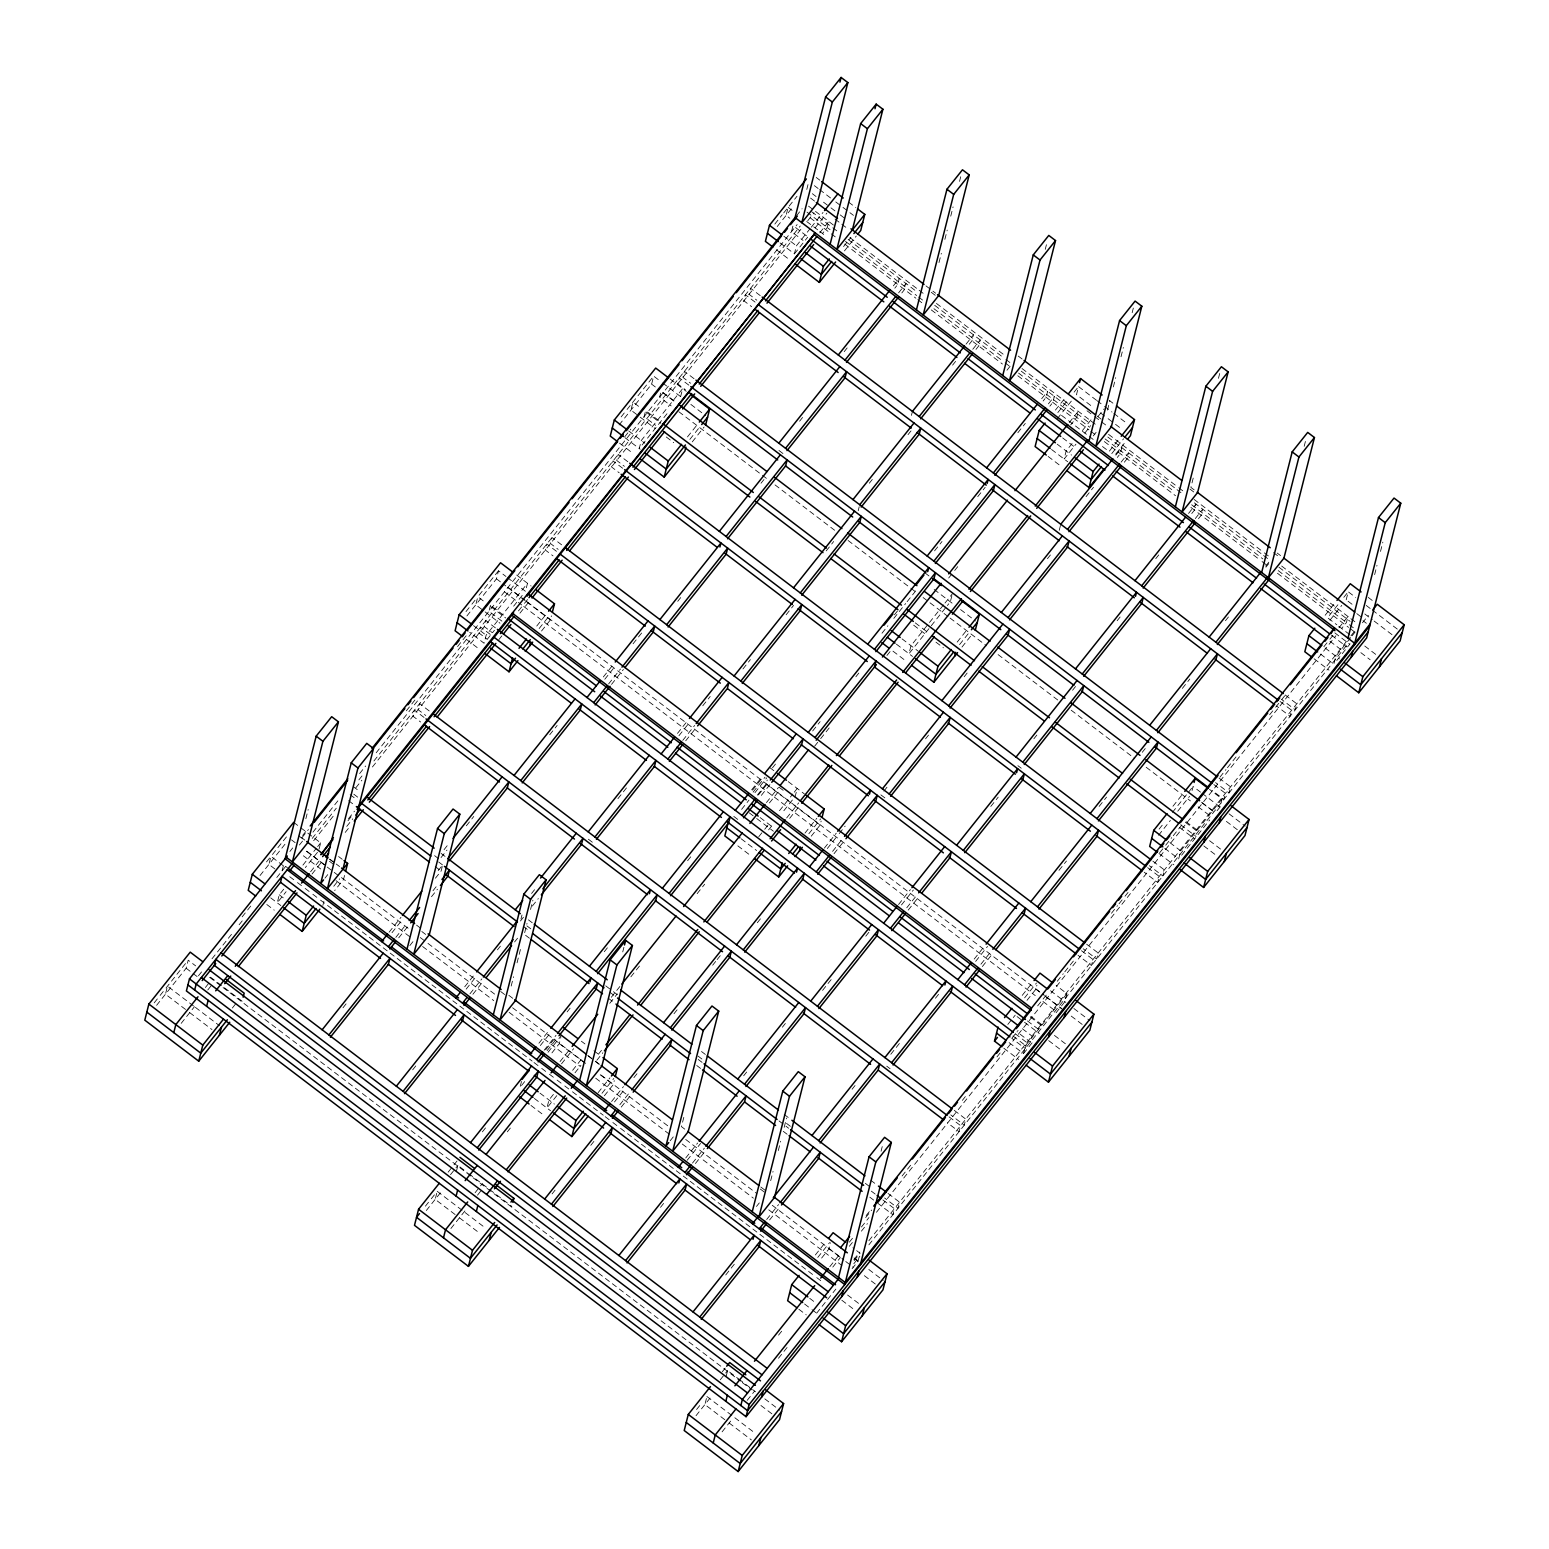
<?xml version="1.0" encoding="UTF-8"?>
<svg xmlns="http://www.w3.org/2000/svg" width="1549" height="1549" viewBox="0 0 1549 1549"><rect width="100%" height="100%" fill="white"/><g stroke="black" fill="none" stroke-linecap="round" stroke-linejoin="round"><path stroke-width="0.75" stroke-dasharray="5 3.75" d="M156.604 1005.32L186.151 968.241L188.204 960.186L195.639 965.86M270.436 858.359L268.906 864.4L276.342 870.054M282.073 870.867L283.603 864.845L287.456 867.769M283.699 889.223L279.265 894.799L277.232 902.835L286.1 891.701M305.85 818.763L308.193 809.488M300.855 827.824L320.643 842.869L318.61 850.924L305.308 867.595M322.85 905.429L323.877 901.421M344.556 875.456L343.529 879.483L334.681 890.598M477.305 598.766L475.775 604.807L483.23 610.461M466.907 615.94L496.474 578.842L498.507 570.807L505.942 576.46M490.471 605.252L488.942 611.274L502.418 621.517M507.491 577.641L525.479 591.331L527.512 583.276L486.134 635.206L484.101 643.242L469.715 632.302M541.55 631.005L550.418 619.89L551.425 615.863M436.702 1193.35L435.192 1199.371L457.497 1216.352M619.116 424.949L651.626 384.152L653.659 376.117L661.094 381.77M645.12 412.557L644.113 416.584L655.653 425.355M456.374 1171.412L457.904 1165.371L467.198 1172.457M520.967 918.964L521.994 914.956M660.649 393.097L659.622 397.125L671.162 405.896M511.189 986.035L513.532 976.761M517.056 962.839L521.161 946.594M524.685 932.692L527.028 923.398M530.552 909.476L532.895 900.201M680.631 396.621L682.664 388.586L641.286 440.497L639.253 448.552L667.329 413.312M521.49 1081.473L519.961 1087.495L525.886 1080.079M551.928 1052.894L559.305 1043.619L560.835 1037.578M787.608 209.386L786.098 215.408L789.816 218.254M806.777 189.462L808.81 181.407M780.018 242.903L794.405 253.842L796.438 245.807L809.74 229.116M622.737 951.938L623.898 947.31M604.381 1095.782L613.249 1084.649L614.275 1080.64M757.306 795.16L766.174 784.026L767.2 779.999M683.806 1117.352L681.444 1126.626L685.8 1129.937M858.204 510.763L859.211 506.736M938.984 262.575L941.347 253.3M944.871 239.379L947.213 230.104M950.737 216.182L953.08 206.908M959.547 181.388L960.709 176.741M911.432 415.422L912.438 411.395M811.25 836.189L820.118 825.055L821.144 821.047M706.421 1398.515L704.892 1404.556L727.217 1421.537M770.686 1180.687L773.048 1171.412M778.314 1150.539L780.677 1141.245M784.201 1127.343L786.543 1118.049M726.094 1376.577L727.623 1370.555L738.408 1378.765M951.861 595.784L950.35 601.806L947.388 605.523M1045.265 249.35L1046.427 244.723M821.628 1258.078L829.025 1248.804L830.554 1242.763M881.071 1151.236L882.233 1146.589M1096.498 400.281L1078.53 386.592L1076.497 394.627L1093.226 407.368M852.124 1268.689L858.03 1261.273L859.559 1255.252M1059.264 530.281L1060.775 524.24M1107.496 410.136L1109.839 400.842M1113.363 386.921L1115.725 377.646M1121.011 356.773L1123.354 347.499M1132.164 312.704L1133.326 308.057M1027.026 1000.325L1035.894 989.211L1036.901 985.183M1009.135 1042.651L1023.521 1053.591L1025.554 1045.556L1066.932 993.645L1056.147 985.435M1193.214 478.099L1190.871 487.393L1195.228 490.684M1218.463 378.343L1220.225 371.392M1066.932 993.645L1064.899 1001.68L1056.031 1012.814M1192.072 790.493L1193.079 786.466L1200.514 792.12M1178.673 858.901L1180.706 850.866L1222.084 798.935L1209.498 789.37M1304.181 446.325L1305.943 439.374M1217.107 810.689L1220.05 806.99L1222.084 798.935M1346.197 599.812L1348.23 591.776L1355.685 597.43M1374.641 574.621L1376.984 565.346M1380.508 551.425L1382.85 542.15M154.203 1002.842L158.637 997.285M160.128 995.426L164.562 989.869M166.033 988.01L186.713 962.045M266.505 861.922L270.939 856.365L285.829 867.672M272.43 854.506L288.676 834.098M465.997 611.603L470.431 606.027M471.903 604.187L476.337 598.611M498.507 570.807L477.808 596.772L483.404 601.012M621.149 416.894L625.583 411.337M627.055 409.478L653.659 376.117M774.829 224.063L782.206 214.788M783.697 212.929L796.999 196.258M260.038 875.534L286.642 842.153M777.23 226.541L793.475 206.153M289.876 851.485L292.684 847.942M302.655 835.434L307.186 829.78M796.476 215.776L802.111 208.708M302.152 837.447L308.464 829.548M242.147 916.853L251.19 905.507M299.402 845.018L303.914 839.364M406.341 710.817L415.384 699.47M457.555 646.553L468.108 633.328M624.77 436.741L630.792 429.17M198.446 975.812L202.977 970.139M212 958.792L233.105 932.343M239.127 924.772L243.638 919.099M276.787 877.528L286.313 865.562M312.937 832.162L338.534 800.02M359.639 773.551L365.661 766M376.194 752.756L797.154 224.547M312.182 838.454L336.288 808.21M358.884 779.863L363.395 774.19M373.948 760.946L800.252 226.018M313.673 840.7L334.758 814.232M355.844 787.783L361.866 780.212M372.418 766.987L801.724 228.265M807.765 220.713L814 212.871M205.378 987.507L209.812 981.95M302.907 865.117L316.209 848.445M317.681 846.587L320.643 842.869M811.231 227.258L823.042 212.426M181.175 1023.366L194.477 1006.676M207.779 989.985L212.213 984.428M487.064 639.524L494.441 630.269M513.648 606.162L524.007 593.17M794.405 253.842L807.707 237.171M815.103 227.897L826.914 213.065M348.486 818.705L354.508 811.153M347.983 820.718L352.494 815.045M310.594 871.758L321.127 858.533M346.744 826.392L352.765 818.821M518.47 610.906L522.981 605.233M524.491 603.336L527.493 599.56M819.731 232.853L828.773 221.507L827.243 227.548L822.732 233.221M312.065 874.004L322.618 860.779M345.214 832.413L349.725 826.759M498.855 639.621L501.876 635.845M519.941 613.152L530.494 599.928M324.941 878.167L327.749 874.623M232.35 1008.031L236.784 1002.455M536.748 626.048L547.087 613.075M687.466 436.915L697.824 423.942M333.751 886.26L339.657 878.845M539.149 628.526L549.488 615.553M689.867 439.393L700.206 426.42M843.547 246.562L850.943 237.287M692.267 441.872L704.098 427.04M844.476 250.899L856.287 236.048M444.06 849.665L448.513 844.05M893.347 285.868L899.291 278.394L897.781 284.435L894.799 288.172M441.039 857.565L446.983 850.091M466.346 825.811L473.781 816.459M844.186 351.662L847.167 347.925M389.07 932.246L400.978 917.318M438.173 870.615L442.646 865.02L441.116 871.041L435.172 878.515M898.594 292.858L906.049 283.525L904.519 289.547L900.046 295.162M391.994 932.692L402.411 919.603M549.701 734.788L557.137 725.455M799.613 421.192L802.595 417.455M395.808 937.377L406.225 924.308M433.023 890.694L437.476 885.079M603.336 676.971L613.753 663.901M342.968 1007.799L347.421 1002.203M398.751 937.803L409.168 924.734M431.493 896.716L437.438 889.242M604.788 679.256L615.205 666.186M633.057 643.784L642.002 632.573M761.004 483.23L763.967 479.512M608.583 683.961L620.491 669.013M611.526 684.387L623.434 669.458M677.726 601.322L680.708 597.585M409.827 945.587L414.067 940.282M966.034 344.168L973.469 334.816L971.939 340.857L968.958 344.594M531.578 893.444L534.56 889.707M952.596 365.138L955.578 361.401M464.719 986.81L475.136 973.74M972.772 349.28L980.207 339.947L978.678 345.989L975.715 349.725M466.172 989.114L476.589 976.025M497.423 949.886L500.404 946.149M520.464 920.977L523.446 917.24M532.372 906.029L538.316 898.575M617.915 798.684L626.842 787.473M869.318 483.211L872.3 479.474M908.024 434.649L911.006 430.912M469.967 993.8L481.875 978.871M677.494 733.393L687.93 720.324M412.673 1069.836L417.126 1064.24M472.91 994.245L483.327 981.156M514.597 941.947L517.56 938.21M678.946 735.698L689.382 722.608M702.762 705.802L710.216 696.469M826.237 550.863L833.672 541.53M682.76 740.383L694.668 725.455M685.704 740.809L696.121 727.74M742.958 668.955L750.413 659.622M786.137 614.779L793.572 605.446M1006.966 370.23L1011.207 364.925M1041.683 398.713L1047.647 391.239L1046.117 397.28L1043.135 401.017M604.265 951.725L608.738 946.129M1017.829 432.771L1025.283 423.419M538.897 1043.232L549.314 1030.162M1048.421 403.844L1054.385 396.37L1052.855 402.411L1049.873 406.148M540.349 1045.536L550.766 1032.447M567.128 1011.904L570.109 1008.167M687.62 860.721L692.093 855.106M934.57 550.844L942.005 541.511M977.729 496.687L985.164 487.335M544.144 1050.241L556.052 1035.294M751.672 789.816L762.089 776.746M448.126 1172.167L452.56 1166.61M454.031 1164.751L456.994 1161.034M545.655 1049.777L555.994 1036.804M752.524 790.184L762.863 777.211M1055.431 410.078L1065.789 397.086M482.378 1131.854L486.831 1126.259M547.087 1050.667L557.504 1037.578M753.124 792.12L765.032 777.172M772.467 767.839L775.449 764.102M894.451 614.759L897.433 611.022M425.394 1206.168L429.828 1200.611M431.3 1198.752L435.734 1193.195M450.527 1174.645L457.904 1165.371M548.036 1052.274L561.338 1035.584M741.622 809.352L749 800.097M754.925 792.681L766.736 777.83M882.001 633.212L887.906 625.796M893.812 618.38L905.642 603.548M907.114 601.69L917.453 588.697M1057.831 412.557L1068.19 399.584M1074.096 392.149L1078.53 386.592M426.324 1210.505L442.569 1190.097M1057.289 418.733L1072.063 400.204M758.41 794.947L768.827 781.877M761.353 795.373L770.279 784.162M812.663 730.973L820.118 721.64M855.842 676.816L858.804 673.079M560.06 1061.549L570.613 1048.324M611.293 997.285L620.316 985.938M766.445 802.576L778.489 787.454M1069.217 422.645L1078.259 411.298L1076.729 417.339L1070.708 424.891M507.336 1131.854L510.337 1128.059M561.551 1063.795L573.614 1048.673M609.764 1003.307L617.296 993.858M630.85 976.838L639.892 965.511M697.127 893.676L704.659 884.227M769.427 802.944L779.98 789.719M814.619 746.231L819.15 740.558M820.641 738.679L829.683 727.333M886.938 655.498L891.449 649.844M948.685 578.009L953.216 572.336M954.707 570.439L957.727 566.663M475.098 1192.691L482.475 1183.417M553.4 1094.407L548.966 1099.964L546.933 1108.019L557.291 1095.027M572.627 1070.301L581.475 1059.187M758.797 836.673L763.231 831.116M764.722 829.257L769.156 823.7M779.496 810.708L792.798 794.017M794.269 792.178L797.232 788.46L795.179 796.496L781.896 813.186M943.515 604.885L911.006 645.681L908.973 653.717L945.916 607.363M944.987 603.045L952.383 593.77M1072.063 443.576L1066.157 450.991L1064.124 459.027L1075.935 444.195M1082.402 430.583L1092.761 417.61M450.895 1228.531L465.668 1210.001M477.499 1195.17L481.913 1189.593M575.008 1072.779L580.933 1065.363M768.594 829.877L773.028 824.32M1084.803 433.081L1090.728 425.646M1098.105 416.391L1104.011 408.975M598.379 1054.249L602.89 1048.576M786.66 817.969L798.722 802.847M1093.284 435.889L1096.111 432.345M596.849 1060.291L602.871 1052.72M789.661 818.337L800.213 805.093M598.108 1092.684L609.938 1077.833M804.977 833.091L816.807 818.24M957.185 642.099L967.525 629.126M1109.374 451.108L1119.733 438.135M601.98 1093.304L613.811 1078.472M808.868 833.711L820.68 818.879M959.586 644.578L969.926 631.605M1111.775 453.586L1123.606 438.754M961.987 647.056L972.327 634.083M1115.648 454.206L1126.007 441.233M1115.861 455.135L1121.805 447.661L1120.276 453.702L1117.313 457.439M673.97 1013.762L678.443 1008.147M712.676 965.201L715.638 961.464M717.129 959.586L721.602 953.99M1086.043 496.667L1093.497 487.315M611.565 1101.533L623.472 1086.585M1121.108 462.144L1128.563 452.792L1127.033 458.833L1122.56 464.429M614.508 1101.959L624.925 1088.889M633.87 1077.678L638.324 1072.063M757.325 922.739L761.798 917.144M1047.434 558.705L1050.416 554.968M619.813 1104.786L630.23 1091.716M824.358 848.116L836.266 833.168M552.083 1193.892L555.065 1190.155M590.769 1145.331L595.242 1139.715M621.246 1107.09L631.682 1094.02M827.302 848.542L837.719 835.453M839.209 833.594L845.154 826.12M964.156 676.797L967.138 673.06M832.587 851.369L843.005 838.299M834.04 853.673L844.457 840.584M883.859 791.152L888.332 785.537M925.547 738.834L928.509 735.117M670.155 1140.8L674.396 1135.475M1188.548 513.435L1195.983 504.083L1194.453 510.124L1191.471 513.861M743.675 1075.781L746.657 1072.044M782.381 1027.219L785.343 1023.482M1155.748 558.686L1158.729 554.949M685.742 1157.955L697.65 1143.007M1195.286 518.566L1202.721 509.214L1201.191 515.255L1198.229 518.992M687.194 1160.24L700.593 1143.433M822.577 990.373L831.503 979.162M865.736 936.216L870.209 930.6M1117.139 620.742L1120.121 617.005M692.48 1163.086L704.388 1148.138M898.536 904.539L910.425 889.591M660.494 1207.349L664.947 1201.753M695.424 1163.512L705.841 1150.442M901.46 904.965L913.368 890.017M1033.861 738.815L1036.843 735.078M1072.566 690.254L1075.548 686.517M906.765 907.791L917.182 894.722M908.217 910.096L918.634 897.007M990.779 806.467L998.214 797.135M1265.688 566.121L1270.161 560.525M756.474 1206.458L759.3 1202.915M1265.901 567.205L1268.708 563.662M852.086 1089.257L855.048 1085.52M1225.453 620.723L1228.434 616.986M890.791 1054.269L899.717 1043.058M935.441 998.234L939.914 992.638M1182.371 688.376L1189.826 679.024M766.658 1219.508L778.566 1204.56M974.185 959.083L984.602 946.013M725.726 1274.982L734.652 1263.771M769.601 1219.934L780.018 1206.865M975.638 961.387L987.546 946.439M1099.112 806.448L1106.548 797.115M1142.271 752.291L1145.253 748.554M980.924 964.214L991.341 951.144M982.376 966.518L992.793 953.448M1058.993 870.364L1066.448 861.031M722.26 1371.775L725.222 1368.077M815.355 1254.961L825.694 1241.988M1022.224 995.368L1032.583 982.395M1172.961 806.235L1183.3 793.262M1325.15 615.263L1335.49 602.271M696.585 1409.493L701.019 1403.936M720.227 1379.83L727.623 1370.555M817.756 1257.439L829.586 1242.608M1024.625 997.846L1036.455 983.015M1159.097 829.122L1163.531 823.545M1172.399 812.431L1191.607 788.325M1337.891 604.749L1327.551 617.741L1336.845 624.809M1343.796 597.333L1348.23 591.776M696.024 1415.689L712.288 1395.281M1007.818 1024.431L1015.215 1015.157M1158.536 835.298L1170.366 820.467M1177.743 811.192L1189.574 796.36M1329.952 620.22L1341.763 605.388M866.181 1215.558L870.693 1209.905M865.678 1217.572L871.7 1210.021M829.78 1266.733L840.332 1253.49M849.355 1242.162L853.886 1236.489M861.418 1227.04L868.95 1217.572M902.08 1176.001L912.632 1162.757M962.336 1100.39L965.356 1096.595M996.994 1056.902L1001.506 1051.248M1012.059 1038.004L1018.08 1030.453M1037.656 1005.882L1046.698 994.535M1057.251 981.292L1063.272 973.74M1064.783 971.843L1073.806 960.516M1111.466 913.252L1117.487 905.681M1118.998 903.803L1123.528 898.13M1125.019 896.232L1128.04 892.456M1159.678 852.763L1164.19 847.09M1165.7 845.212L1171.722 837.641M1173.232 835.744L1182.274 824.417M1219.934 777.153L1225.956 769.601M1227.466 767.704L1236.489 756.357M1269.638 714.767L1274.149 709.113M1275.66 707.215L1280.19 701.542M1281.681 699.645L1284.702 695.869M1323.872 646.727L1328.384 641.054M1329.894 639.175L1332.895 635.38M1338.936 627.829L1347.959 616.483L1346.449 622.524L1341.918 628.178M778.547 1335.141L783.058 1329.468M832.781 1267.082L840.313 1257.633M849.336 1246.287L852.357 1242.511M861.399 1231.165L867.421 1223.613M876.463 1212.267L1335.896 635.748M853.828 1259.608L859.85 1252.057M868.892 1240.71L1349.431 637.723M1350.922 635.826L1355.452 630.153M854.157 1260.654L860.063 1253.238L852.86 1247.758M1350.651 637.626L1335.877 656.176L1333.825 664.211L1319.884 653.601M1352.122 635.768L1355.085 632.069M1362.462 622.795L1368.387 615.379M778.489 1358.26L789.041 1345.035M853.809 1263.752L859.831 1256.2M868.873 1244.854L1347.901 643.745M722.086 1431.857L732.425 1418.884M747.199 1400.335L754.595 1391.079M816.652 1313.184L835.86 1289.097M1023.521 1053.591L1033.861 1040.618M1181.635 855.203L1209.711 819.963M1336.787 660.494L1350.089 643.822M816.246 177.477L819.847 180.207M848.6 202.106L855.803 207.566M1109.336 400.436L1112.918 403.166M1368.251 597.411L1373.653 601.515M814.387 185.667L818.124 188.494M819.595 189.617L831.135 198.388M835.782 201.932L841.184 206.036M842.985 207.411L853.46 215.369M1097.118 400.746L1102.714 404.986M1104.573 406.4L1112.008 412.073M1113.867 413.486L1127.072 423.535M1366.218 605.446L1371.62 609.551M1372.414 610.17L1398.457 629.978M812.354 193.702L816.071 196.529M823.526 202.183L829.102 206.443M830.961 207.856L838.396 213.51M840.255 214.924L845.831 219.164M1100.681 413.041L1106.257 417.281M1108.116 418.695L1113.692 422.935M1115.551 424.349L1121.127 428.589M1348.056 601.225L1353.652 605.485M1364.805 613.966L1372.24 619.619M1374.099 621.033L1392.706 635.187M810.572 198.078L815.645 201.932M925.973 285.868L935.596 293.187M1018.255 356.076L1022.127 359.019M1097.137 416.081L1102.907 420.457M1277.189 553.051L1280.558 555.607M1356.769 613.598L1362.539 617.974M835.066 219.106L840.836 223.501M841.823 224.237L848.542 229.349M931.239 292.258L936.041 295.936M1087.011 410.775L1092.781 415.171M1094.698 416.623L1107.206 426.13M1189.903 489.039L1193.737 491.962M1273.568 552.683L1280.287 557.795M1362.984 620.704L1366.354 623.279M808.539 206.133L833.556 225.147M849.898 237.597L918.17 289.527M919.138 290.263L925.857 295.375M936.448 303.43L1005.669 356.096M1022.011 368.526L1090.302 420.457M1091.251 421.192L1097.989 426.304M1108.561 434.359L1177.802 487.025M1178.75 487.761L1184.52 492.156M1194.143 499.456L1263.384 552.122M1264.352 552.877L1271.071 557.989M1281.643 566.043L1349.915 617.974M1350.883 618.709L1357.602 623.821M811.637 211.71L830.864 226.348M832.8 227.8L838.571 232.195M848.174 239.514L917.415 292.18M934.725 305.347L1003.946 358.013M1005.882 359.465L1011.652 363.86M1021.256 371.179L1090.496 423.845M1107.806 437.012L1175.11 488.225M1177.027 489.678L1182.797 494.073M1194.337 502.844L1261.66 554.058M1263.577 555.51L1269.347 559.905M1278.951 567.224L1350.108 621.343M807.01 212.155L830.09 229.717M845.483 241.412L916.64 295.549M918.557 297.021L924.327 301.397M933.95 308.716L1003.19 361.382M1005.107 362.853L1010.877 367.249M1018.564 373.096L1089.721 427.234M1105.115 438.929L1174.355 491.595M1191.665 504.761L1262.822 558.899M1278.196 570.613L1347.436 623.279M1349.353 624.731L1355.627 629.514M810.108 217.751L829.354 232.369M831.271 233.841L837.041 238.217M844.728 244.084L915.885 298.202M917.802 299.673L923.572 304.069M931.278 309.916L1002.435 364.034M1017.809 375.749L1088.966 429.886M1090.883 431.338L1096.653 435.734M1104.36 441.581L1175.517 495.719M1190.891 507.414L1260.131 560.08M1262.048 561.551L1267.818 565.927M1277.441 573.246L1348.598 627.384M1350.515 628.836L1356.285 633.231M788.131 207.372L793.708 211.613M806.719 221.526L817.891 230.007M819.75 231.421L825.327 235.68M1061.549 415.384L1093.187 439.432M1102.481 446.519L1108.058 450.759M1338.704 626.222L1349.876 634.722M1364.746 646.03L1375.919 654.53M1334.812 632.844L1349.702 644.171M1360.855 652.652L1370.149 659.738M806.487 235.835L793.03 225.592L791.5 231.634L803.04 240.405M1331.52 635.245L1346.914 646.959M1062.672 437.922L1076.129 448.164M1329.991 641.286L1343.467 651.529M783.852 236.242L796.438 245.807M1057.173 444.156L1071.559 455.096M1325.073 647.966L1339.459 658.906M1051.539 449.462L1067.726 461.776M776.572 249.873L789.583 259.767M1048.131 456.452L1061.162 466.365M1314.133 658.809L1329.003 670.136M760.23 295.607L750.607 288.288L749.096 294.329L756.783 300.177M1285.244 694.998L1296.784 703.788L1295.254 709.81L1281.798 699.567M755.06 302.094L745.437 294.775L743.907 300.816L751.614 306.663M1280.074 701.484L1291.614 710.275L1290.085 716.296L1276.628 706.054M694.029 378.672L684.406 371.353L682.896 377.394L690.583 383.242M1219.044 778.082L1230.584 786.853L1229.054 792.875L1215.597 782.632M778.973 450.488L784.026 454.341M688.86 385.159L679.236 377.859L677.726 383.881L685.413 389.728M1213.874 784.568L1225.414 793.34L1223.884 799.381L1212.344 790.59M670.078 379.002L686.265 391.316M925.411 573.246L928.993 575.976M662.643 382.952L681.56 397.338M690.854 404.405L705.802 415.771M934.163 589.491L953.138 603.936M960.574 609.59L975.521 620.955M1202.082 793.301L1220.05 806.99M1229.035 813.825L1245.222 826.14M663.069 392.555L676.526 402.798M1201.559 802.208L1215.036 812.451M651.626 384.152L655.343 386.979M662.778 392.633L675.809 402.546M1202.198 803.002L1215.229 812.915M1226.382 821.396L1237.554 829.896M678.849 411.744L767.317 479.048M775.023 484.895L834.64 530.261M848.097 540.504L915.401 591.699M923.107 597.546L948.104 616.579M950.021 618.032L986.558 645.836M998.098 654.607L1057.715 699.974M1071.192 710.216L1134.662 758.487M1146.183 767.258L1190.426 800.91M1198.113 806.777L1211.589 817.02M647.559 412.015L661.016 422.257M1186.05 821.667L1199.507 831.91M638.556 406.322L632.979 402.062L630.946 410.117L638.382 415.771M645.991 411.976L660.881 423.303M1185.411 822.325L1198.442 832.239M1209.595 840.72L1220.748 849.22M915.285 622.872L928.742 633.115M1180.687 824.784L1196.06 836.479M640.24 417.184L655.111 428.511M666.283 436.992L673.718 442.665M913.678 625.196L926.689 635.109M935.983 642.177L943.438 647.831M1179.66 827.553L1194.55 838.861M1203.844 845.948L1216.856 855.842M628.7 430.932L644.887 443.246M902.021 638.846L918.189 651.161M1169.921 842.656L1180.706 850.866M624.867 437.612L640.182 449.249M896.387 644.152L912.555 656.466M1164.732 848.29L1177.743 858.204M619.542 443.15L632.573 453.044M892.979 651.161L906.01 661.055M1158.981 853.499L1173.852 864.826M627.829 461.738L618.225 454.438L616.696 460.46L624.383 466.307M1152.843 861.147L1164.383 869.918L1162.854 875.959L1149.397 865.717M1017.887 765.671L1021.256 768.227M622.659 468.243L613.036 460.924L611.526 466.946L619.213 472.813M1147.673 867.634L1159.214 876.405L1157.684 882.446L1144.227 872.203M561.629 544.822L552.025 537.503L550.495 543.525L558.182 549.392M1086.643 944.212L1098.183 952.984L1096.653 959.025L1083.196 948.782M880.878 794.869L885.951 798.722M556.459 551.308L546.836 543.989L545.325 550.031L553.012 555.878M1081.473 950.699L1093.013 959.489L1091.483 965.511L1078.027 955.268M516.727 575.066L531.113 586.025M770.26 767.936L773.842 770.686M788.228 781.625L804.415 793.94M1050.512 990.74L1065.828 1002.397M1073.883 1008.515L1090.07 1020.83M779.205 787.318L784.975 791.713M507.917 587.245L525.227 600.412M527.144 601.864L1044.491 995.426M1046.408 996.898L1061.801 1008.593M496.474 578.842L505.768 585.929M507.627 587.342L524.375 600.063M526.234 601.496L550.418 619.89M766.174 784.026L820.118 825.055M1035.894 989.211L1043.329 994.865M1045.188 996.278L1061.936 1009.019M1071.23 1016.086L1082.402 1024.586M504.471 591.815L521.781 604.981M523.698 606.433L1035.274 995.62M1042.961 1001.467L1056.418 1011.71M492.408 606.705L505.865 616.947M1030.898 1016.357L1044.355 1026.6M490.839 606.666L505.71 617.993M1030.259 1017.035L1043.29 1026.929M1054.443 1035.429L1065.596 1043.91M760.114 817.562L773.59 827.805M1027.452 1020.927L1040.909 1031.169M485.089 611.874L499.959 623.201M749.213 812.818L754.789 817.059M756.648 818.472L773.396 831.213M1017.073 1016.589L1022.65 1020.83M1024.509 1022.243L1039.379 1033.57M1048.692 1040.638L1061.704 1050.532M495.428 627.887L485.824 620.568L484.295 626.609L491.982 632.457M1022.359 1028.749L1031.983 1036.068L1030.453 1042.09L1016.996 1031.847M733.781 816.4L740.519 821.532M490.258 634.374L480.655 627.055L479.125 633.096L486.812 638.943M1015.273 1033.764L1026.813 1042.554L1025.283 1048.576L1011.826 1038.333M473.549 625.622L486.134 635.206M1012.969 1035.991L1025.554 1045.556M741.235 838.842L756.609 850.537M466.249 639.253L479.28 649.167M737.827 845.851L750.839 855.764M1003.81 1048.208L1018.7 1059.516M429.228 710.952L419.624 703.633L418.094 709.674L425.781 715.522M954.242 1110.343L965.782 1119.133L964.253 1125.155L950.796 1114.912M588.349 839.19L593.403 843.043M886.725 1066.177L890.094 1068.733M424.058 717.439L414.454 710.139L412.925 716.161L420.612 722.008M949.072 1116.848L960.612 1125.62L959.083 1131.641L947.543 1122.87M353.424 786.718L357.257 789.641M441.078 853.402L447.816 858.514M528.422 919.835L532.275 922.778M701.503 1051.519L705.357 1054.443M784.201 1114.428L789.971 1118.804M870.732 1180.261L876.502 1184.636M888.042 1193.427L899.582 1202.198L898.052 1208.239L884.595 1197.997M353.811 794.211L357.664 797.135M434.591 855.648L440.361 860.044M526.892 925.876L530.745 928.8M605.736 985.861L611.506 990.237M613.443 991.709L617.277 994.632M698.057 1056.089L701.891 1059.013M786.524 1123.374L790.358 1126.297M865.368 1183.359L871.138 1187.754M350.171 794.656L355.941 799.052M438.638 861.96L442.472 864.884M523.252 926.341L529.022 930.717M609.783 992.173L615.553 996.549M698.25 1059.458L702.104 1062.382M779.031 1120.914L788.635 1128.234M871.332 1191.142L875.185 1194.066M882.872 1199.913L894.412 1208.685L892.882 1214.726L875.572 1201.559M348.641 800.697L354.411 805.093M435.192 866.53L440.962 870.925M525.576 935.286L529.409 938.21M608.273 998.195L614.043 1002.59M696.721 1065.499L700.574 1068.423M783.271 1131.332L787.124 1134.255M869.802 1197.164L873.655 1200.088M293.671 822.364L299.054 826.45M338.611 856.558L342.213 859.288M581.359 1041.218L584.96 1043.949M593.945 1050.784L599.347 1054.888M301.164 837.331L304.824 840.12M329.995 859.269L335.765 863.664M336.21 864.013L339.599 866.569M416.545 925.121L422.315 929.497M508.827 995.31L513.881 999.163M587.71 1055.334L593.48 1059.71M595.397 1061.181L599.25 1064.105M760.791 1186.999L766.561 1191.394M854.061 1257.943L857.43 1260.518M298.821 835.86L304.224 839.965M329.395 859.114L334.778 863.219M588.31 1056.089L599.095 1064.299M854.428 1258.543L858.03 1261.273M868.815 1269.483L883.201 1280.423M329.492 861.283L335.262 865.678M421.812 931.511L425.646 934.434M500.656 991.496L506.426 995.891M760.288 1189.012L766.058 1193.408M306.818 851.234L326.045 865.852M341.438 877.567L408.742 928.761M420.282 937.552L426.052 941.928M427.969 943.399L495.293 994.613M512.603 1007.779L585.677 1063.369M601.07 1075.064L668.374 1126.278M685.684 1139.444L756.841 1193.582M772.235 1205.277L843.392 1259.414M291.464 839.848L295.181 842.675M306.334 851.176L332.377 870.983M334.235 872.397L339.812 876.637M559.305 1043.619L585.348 1063.427M600.237 1074.754L613.249 1084.649M829.025 1248.804L843.895 1260.111M845.754 1261.525L853.209 1267.198M864.361 1275.679L875.514 1284.179M303.372 855.784L320.682 868.97M336.056 880.665L411.066 937.726M422.606 946.497L493.763 1000.635M509.137 1012.349L580.313 1066.467M595.687 1078.181L670.698 1135.243M682.238 1144.014L753.395 1198.151M768.769 1209.846L841.862 1265.456M847.574 1295.022L858.727 1303.503M289.779 876.734L295.549 881.11M297.466 882.581L303.236 886.957M305.153 888.429L310.923 892.824M312.859 894.276L318.61 898.672M320.546 900.143L532.101 1061.065M534.018 1062.537L539.788 1066.912M541.705 1068.384L547.475 1072.779M549.411 1074.231L555.181 1078.627M557.098 1080.098L562.868 1084.474M564.785 1085.946L570.555 1090.322M572.491 1091.793L603.258 1115.203M605.175 1116.674L610.945 1121.05M612.862 1122.522L618.632 1126.898M620.568 1128.369L814.813 1276.144M816.73 1277.596L822.5 1281.991M841.823 1300.231L852.976 1308.711M279.265 894.799L284.648 898.904M539.981 1093.129L554.368 1104.069M809.701 1298.314L815.084 1302.419M270.726 897.878L280.834 905.565M534.347 1098.435L550.534 1110.749M804.57 1303.987L811.25 1309.099M812.005 1309.66L817.582 1313.901M266.815 904.5L274.27 910.173M530.958 1105.444L543.97 1115.357M798.8 1309.215L806.255 1314.869M210.509 977.167L242.128 1001.235M468.689 1173.58L511.848 1206.419M738.776 1379.036L755.525 1391.776M764.819 1398.863L779.767 1410.229M209.599 977.322L221.139 986.093M223.075 987.565L471.167 1176.291M473.084 1177.763L740.403 1381.127M742.339 1382.579L751.943 1389.898M186.151 968.241L197.323 976.722M760.927 1405.485L772.08 1413.966M193.548 1005.959L167.505 986.151L165.472 994.187L187.797 1011.168M195.406 1007.373L219.59 1025.767M437.225 1191.336L463.267 1211.144M465.126 1212.557L485.573 1228.125M706.925 1396.52L732.967 1416.328M734.826 1417.742L755.292 1433.309M189.656 1012.601L211.981 1029.562M459.375 1217.766L479.822 1233.333M729.076 1422.95L751.401 1439.931"/><path stroke-width="1.5" d="M202.822 961.735L190.237 952.151L148.859 1004.062L144.793 1020.152L198.737 1061.181L229.755 1022.243M173.798 1032.621L175.831 1024.586L198.001 996.781M287.359 855.997L189.462 978.871L186.403 990.934L746.056 1416.677L1366.663 637.898L1400.761 503.193L1394.023 498.062L1378.494 517.54L1347.979 638.169M194.671 990.024L196.2 984.002L292.606 863.025M206.637 1006.327L208.147 1000.286M198.737 1061.181L202.803 1045.11L223.482 1019.145M293.671 822.364L252.293 874.275L248.227 890.365L255.662 896.019M219.416 1035.235L221.449 1027.181M243.154 997.207L244.18 993.18L226.193 979.51M338.418 721.834L322.908 741.293L292.374 861.922L307.902 842.462L338.418 721.834L331.68 716.703L316.17 736.162L285.132 858.804L844.786 1284.566L875.824 1161.924L891.333 1142.446L884.595 1137.315L869.066 1156.793L838.551 1277.422M221.778 956.004L280.524 882.291L282.054 876.269L828.212 1291.75M279.846 914.413L302.171 931.394L306.237 915.304L313.614 906.029M342.968 869.125L373.483 748.496L366.745 743.365L351.236 762.844L320.701 883.472L323.528 879.929M373.483 748.496L357.974 767.975L327.439 888.603L347.615 863.393L344.014 860.663M345.582 871.429L347.615 863.393M513.126 572.336L500.54 562.771L459.162 614.682L455.096 630.772L462.531 636.426M407.019 949.13L437.534 828.502L453.044 809.023L459.801 814.154L429.267 934.783L413.757 954.261L444.273 833.633L459.801 814.154M527.299 595.687L527.822 593.674L1047.008 988.649M484.856 653.407L509.04 671.801L512.603 657.725M529.719 645.836L530.745 641.828M552.451 611.836L554.484 603.8L536.496 590.111M668.277 377.646L655.692 368.062L614.314 419.992L610.248 436.063L617.683 441.736M439.258 1183.3L418.559 1209.246L414.493 1225.336L468.437 1266.366L499.475 1227.428M493.318 1014.789L523.833 894.16L539.362 874.682L546.1 879.813L515.585 1000.441L500.056 1019.92L530.591 899.291L546.1 879.813M443.498 1237.806L445.531 1229.77L467.701 1201.947M456.103 1196.118L457.633 1190.077M476.337 1211.512L477.867 1205.471M640.008 458.717L664.192 477.111L668.258 461.021L681.56 444.331M468.437 1266.366L472.503 1250.295L494.673 1222.471M685.897 447.119L684.871 451.146L664.192 477.111M489.135 1240.42L491.169 1232.365M705.569 425.181L709.636 409.11L691.648 395.421M512.874 1202.392L513.881 1198.364L495.912 1184.695M806.409 178.929L769.466 225.283L765.4 241.373L772.854 247.027M589.975 981.892L590.982 977.864L550.805 1028.284M794.56 219.571L825.598 96.929L841.107 77.45L847.845 82.581L817.33 203.209L801.801 222.688L832.336 102.04L847.845 82.581M579.616 1080.447L610.151 959.818L625.66 940.34L632.418 945.471L601.883 1066.099L586.374 1085.578L616.889 964.95L632.418 945.471M719.917 547.01L720.924 543.002L659.893 619.581M549.546 1119.598L571.871 1136.579L575.938 1120.489L583.334 1111.214M839.926 82.097L841.107 77.45M624.499 944.987L625.66 940.34M649.418 893.676L650.444 889.668L589.414 966.247M615.282 1076.613L617.315 1068.578L602.929 1057.618M795.16 264.008L819.344 282.402L823.41 266.331L829.335 258.915M830.128 244.219L860.644 123.591L876.172 104.132L882.911 109.243L852.376 229.891M882.911 109.243L867.401 128.722L836.867 249.35L864.787 214.401L857.604 208.941M874.991 108.759L876.172 104.132M864.787 214.401L860.721 230.491L857.759 234.209M728.359 821.88L724.816 835.937L734.11 843.024M718.717 1011.129L703.207 1030.608L672.673 1151.236L688.182 1131.757L718.717 1011.129L711.978 1005.998L696.45 1025.477L665.934 1146.105L668.761 1142.562M678.849 1182.933L679.875 1178.905L618.845 1255.484M916.427 309.877L946.962 189.249L962.471 169.79L969.209 174.901L938.694 295.549L923.185 315.009L953.7 194.38L969.209 174.901M754.576 858.591L778.74 876.986L782.303 862.909M799.439 851.021L800.446 846.993M796.535 872.164L797.561 868.156L736.53 944.735M822.151 817.02L824.184 808.985L806.216 795.295M874.488 666.999L876.018 660.978L814.987 737.556M710.449 1386.607L688.279 1414.431L684.213 1430.521L738.157 1471.55L779.534 1419.639L783.6 1403.549L765.613 1389.86M752.233 1211.763L782.768 1091.135L798.277 1071.656L805.015 1076.787L774.5 1197.416L758.991 1216.894L789.506 1096.266L805.015 1076.787M753.027 1239.355L754.034 1235.328L693.023 1311.906M869.473 794.23L870.499 790.203L837.757 831.29M927.715 571.658L928.722 567.65L867.692 644.229M713.218 1442.99L715.251 1434.955L735.93 1408.99M725.823 1401.303L727.352 1395.262M740.829 1405.524L742.358 1399.483L838.764 1278.506M1002.745 375.536L1033.26 254.907L1048.789 235.429L1055.527 240.56L1024.993 361.207L1009.483 380.667L1040.018 260.038L1055.527 240.56M746.056 1416.677L749.096 1404.614L1369.723 625.835M911.587 665.315L933.911 682.276L937.978 666.206L951.28 649.515M987.158 483.462L988.185 479.435L927.154 556.033M738.157 1471.55L742.223 1455.46L783.6 1403.549M761.566 1397.217L763.095 1391.176M799.11 1275.369L791.713 1284.624L787.647 1300.715L796.941 1307.801M954.591 656.331L955.617 652.303M758.836 1445.585L760.869 1437.549M975.27 630.366L979.355 614.275L961.367 600.605M1045.091 423.051L1039.185 430.467L1035.119 446.557L1046.272 455.038M841.727 1296.629L843.256 1290.588M1079.537 382.564L1080.563 378.556L1102.133 394.976M857.236 1277.15L858.766 1271.129M860.295 1265.088L891.333 1142.446M819.266 1324.782L841.591 1341.744L845.657 1325.673L887.035 1273.743L869.047 1260.073M944.89 985.009L945.897 981.001L884.866 1057.58M862.27 1315.798L864.303 1307.743M1089.044 441.194L1119.578 320.566L1135.088 301.087L1141.826 306.218L1111.311 426.866L1095.801 446.325L1126.317 325.697L1141.826 306.218M887.035 1273.743L882.969 1289.833L841.591 1341.744M1016.589 772.719L1017.616 768.691L956.585 845.27M1066.738 470.606L1089.063 487.586L1093.129 471.516L1099.035 464.08M1116.519 405.915L1134.507 419.585L1130.441 435.676L1127.478 439.374M1001.951 1046.775L994.516 1041.122L998.079 1027.045M1135.514 596.307L1136.521 592.299L1075.49 668.878M1175.362 506.852L1205.877 386.224L1221.406 366.745L1228.144 371.876L1197.609 492.524L1182.1 511.983L1212.615 391.355L1228.144 371.876M1048.596 1037.036L1050.125 1030.995M1064.124 1017.557L1065.654 1011.536M1026.135 1065.189L1048.46 1082.151L1052.526 1066.08L1093.904 1014.15L1075.916 1000.48M1069.139 1056.205L1071.192 1048.15M1093.904 1014.15L1089.838 1030.24L1048.46 1082.151M1167.036 813.651L1153.734 830.341L1149.668 846.432L1157.122 852.086M1194.105 782.439L1195.112 778.431L1207.697 787.996M1261.66 572.51L1292.195 451.882L1307.705 432.403L1314.443 437.534L1283.927 558.163L1268.399 577.641L1298.933 457.013L1314.443 437.534M1203.767 842.327L1205.277 836.305M1219.276 822.868L1220.806 816.826M1179.428 869.066L1203.612 887.461L1207.678 871.39L1249.056 819.46L1231.087 805.79M1224.31 861.515L1226.343 853.46M1249.056 819.46L1244.989 835.55L1203.612 887.461M1314.811 628.236L1308.905 635.652L1304.82 651.742L1312.274 657.396M1351.154 657.376L1352.684 651.335M1354.213 645.313L1385.232 522.671L1400.761 503.193M1336.458 675.79L1358.763 692.771L1362.849 676.681L1404.207 624.77L1377.235 604.246L1372.801 609.822M1379.462 666.806L1381.495 658.77M1404.207 624.77L1400.141 640.86L1358.763 692.771M310.187 825.985L347.828 778.76M371.934 748.516L795.063 217.557L1354.717 643.3M314.195 822.325L347.615 780.406M372.922 748.632L404.87 708.571M407.871 704.795L410.892 701M413.583 697.631L453.063 648.082M456.084 644.307L459.085 640.512M462.105 636.736L465.107 632.96M467.798 629.591L514.83 570.574M517.831 566.798L569.045 502.534M572.065 498.759L617.257 442.046M620.278 438.27L623.279 434.475M626.299 430.699L679.024 364.538M682.025 360.762L733.239 296.498M736.259 292.722L781.451 236.01M784.472 232.234L787.473 228.439M790.493 224.663L797.367 216.027M202.203 980.575L215.756 963.575M289.566 870.945L294.097 865.271M824.513 210.587L837.815 193.896M333.422 837.602L320.875 854.738L332.919 839.616M357.529 807.378L815.297 232.931L527.163 595.862M357.006 809.372L513.629 612.862M215.679 990.837L227.742 975.715M235.274 966.266L295.53 890.656M301.552 883.104L309.084 873.655M322.637 856.636L330.169 847.187M355.786 815.045L360.297 809.372M367.829 799.923L426.575 726.21M434.107 716.761L492.853 643.029M500.385 633.58L513.939 616.579M529.003 597.662L559.131 559.867M566.663 550.418L625.409 476.705M632.941 467.236L691.687 393.523M699.219 384.075L757.984 310.362M765.516 300.893L816.73 236.629M224.702 983.634L230.724 976.083M238.256 966.634L297.001 892.902M325.639 857.004L328.64 853.209M354.256 821.086L363.299 809.74M369.32 802.169L429.576 726.558M437.108 717.11L495.854 643.397M503.386 633.948L510.918 624.499M532.004 598.03L562.132 560.235M569.664 550.766L628.41 477.053M634.432 469.502L664.56 431.687M682.644 409.013L694.688 393.891M700.71 386.321L759.455 312.608M766.987 303.159L813.69 244.548M519.012 648.295L526.408 639.021M548.578 611.216L554.484 603.8M699.296 422.083L709.636 409.11M227.354 1019.765L200.77 1053.146L146.826 1012.117M316.015 908.527L304.204 923.359L283.738 907.791M515.507 658.189L511.073 663.766L490.607 648.198M522.884 648.934L530.281 639.66M685.433 444.95L666.225 469.057L644.655 452.657M701.697 424.562L707.603 417.146M831.716 261.394L821.377 274.367L800.93 258.799M853.886 233.57L862.754 222.456M302.171 931.394L319.888 909.147M509.04 671.801L517.908 660.668M525.285 651.413L532.682 642.138M819.344 282.402L835.608 262.013M452.986 838.454L502.108 776.823M838.28 354.973L890.365 289.605M381.616 941.598L387.579 934.124M402.45 915.44L421.812 891.159M514.016 775.449L575.047 698.87M778.818 443.169L839.848 366.59M845.018 360.104L895.612 296.595M449.268 860.818L507.317 787.976L508.847 781.935L447.816 858.514L520.309 913.658M846.47 362.408L898.556 297.021M322.153 1029.795L383.184 953.216M388.354 946.729L394.317 939.256M409.207 920.571L419.624 907.501M441.949 879.483L449.384 870.151L447.855 876.172L440.419 885.505M520.754 780.58L581.785 704.001L580.255 710.042L522.207 782.884M586.955 697.515L600.354 680.708M615.243 662.023L647.985 620.936M719.356 531.365L780.386 454.786M785.556 448.3L846.587 371.721L845.057 377.762L787.008 450.604M389.806 949.014L395.769 941.54M410.659 922.875L418.094 913.523M328.911 1034.926L389.941 958.347L388.412 964.369L330.363 1037.21M593.693 702.646L607.092 685.839M621.982 667.154L654.724 626.067L653.194 632.089L624.925 667.58M726.094 536.496L787.124 459.917L785.595 465.959L727.546 538.8M595.145 704.931L610.035 686.265M666.651 624.712L727.662 548.114L726.152 554.155L668.103 626.996M515.236 909.825L522.691 900.472M540.543 878.07L576.267 833.246M912.438 411.395L964.543 346.027M455.793 998.021L460.247 992.406M476.627 971.862L516.824 921.442M542.828 888.797L583.024 838.377L581.495 844.399L541.298 894.838M588.194 831.871L649.225 755.292M852.976 499.591L914.007 423.013M919.177 416.526L969.79 353.017M920.629 418.83L972.733 353.443M396.331 1086.217L457.362 1009.638M462.531 1003.152L467.004 997.537M483.365 976.993L513.145 939.643M594.932 837.002L655.963 760.423L654.433 766.465L596.384 839.306M661.133 753.937L674.531 737.13M689.402 718.446L722.163 677.358M793.533 587.807L854.564 511.209M859.734 504.722L920.764 428.144L919.235 434.185L861.186 507.026M463.984 1005.437L469.928 997.963M486.309 977.419L511.615 945.664M403.069 1091.348L464.1 1014.769L462.57 1020.791L404.521 1093.633M667.871 759.068L681.27 742.261M696.159 723.577L728.901 682.489L727.372 688.511L697.612 725.881M734.071 676.003L795.102 599.424M800.271 592.918L861.302 516.34L859.772 522.381L801.724 595.223M669.323 761.372L682.722 744.546M740.809 681.134L801.84 604.555L800.31 610.577L742.261 683.419M986.616 467.817L1037.23 404.328M529.952 1054.443L535.915 1046.969M596.152 971.378L657.183 894.799L655.653 900.821L597.604 973.663M662.352 888.293L723.383 811.715M993.354 472.948L1045.459 407.581M994.807 475.253L1046.911 409.885M470.509 1142.639L531.539 1066.061M536.709 1059.574L542.653 1052.1M557.543 1033.415L597.72 982.995L596.21 989.017L558.995 1035.719M669.11 893.424L730.121 816.846L728.611 822.887L670.543 895.729M735.291 810.359L748.69 793.553M765.07 773.009L796.322 733.781M933.892 561.145L994.923 484.566L993.393 490.607L935.344 563.449M522.013 1079.459L529.39 1070.185M884.034 625.157L892.902 614.043M916.543 584.38L923.92 575.105M1068.733 393.388L1080.563 378.556M538.161 1061.859L544.106 1054.404M419.489 1213.583L416.526 1217.301L470.47 1258.33L497.074 1224.949M477.247 1147.77L538.278 1071.192L536.748 1077.213L478.699 1150.074M742.048 815.49L755.447 798.684M770.318 779.999L803.079 738.912L801.549 744.953L771.77 782.303M808.249 732.425L869.279 655.847M874.449 649.36L935.46 572.781L933.95 578.803L875.901 651.645M743.501 817.795L756.899 800.969M465.165 1180.628L477.228 1165.506M486.25 1154.16L545.016 1080.447M551.037 1072.895L557.059 1065.325M572.123 1046.427L597.72 1014.285M621.827 984.041L676.061 916.001M683.593 906.552L742.339 832.82M749.871 823.371L764.935 804.473M779.999 785.575L808.617 749.658M816.149 740.209L876.405 664.598M882.427 657.028L941.172 583.315M948.704 573.866L1007.45 500.153M1014.982 490.684L1067.706 424.542M486.909 1194.124L497.442 1180.9M506.484 1169.553L565.23 1095.84M571.252 1088.269L577.293 1080.718M605.911 1044.801L630.017 1014.556M637.549 1005.107L697.786 929.497M703.827 921.926L762.573 848.213M770.105 838.764L785.169 819.866M800.233 800.969L828.851 765.051M836.383 755.602L896.639 679.992M902.66 672.421L961.406 598.708M968.938 589.259L1027.684 515.527M1035.216 506.078L1087.94 439.916M494.421 1188.819L500.443 1181.267M507.975 1171.799L566.721 1098.086M604.381 1050.842L632.999 1014.924M640.531 1005.475L699.277 931.743M706.809 922.294L764.044 850.459M771.576 841.01L780.619 829.683M801.704 803.215L831.832 765.4M839.364 755.951L898.11 682.238M905.642 672.789L934.279 636.871M952.345 614.178L962.897 600.954M970.429 591.505L1030.685 515.894M1036.707 508.343L1083.409 449.733M510.938 1202.082L513.881 1198.364M611.41 1075.993L617.315 1068.578M788.731 853.48L796.109 844.205M818.279 816.4L824.184 808.985M968.996 627.268L979.355 614.275M1121.205 436.276L1134.507 419.585M585.735 1113.692L573.904 1128.524L553.458 1112.976M785.207 863.374L780.793 868.931L759.204 852.531M792.604 854.099L798.51 846.683M953.661 651.993L935.945 674.241L915.478 658.674M971.397 629.746L977.322 622.33M1101.436 466.578L1091.096 479.551L1070.63 463.984M1125.077 436.895L1132.474 427.64M571.871 1136.579L588.136 1116.171M778.74 876.986L787.608 865.852M795.005 856.578L802.382 847.322M933.911 682.276L957.553 652.613M1089.063 487.586L1103.837 469.057M663.592 1022.669L724.622 946.09M1060.775 524.24L1112.879 458.872M604.129 1110.865L610.093 1103.391M624.963 1084.726L665.16 1034.287M670.33 1027.8L731.36 951.222L729.831 957.243L671.782 1030.085M1001.332 612.455L1062.362 535.877M1067.532 529.371L1119.617 464.003M1068.984 531.675L1121.069 466.307M544.667 1199.062L605.698 1122.483M610.868 1115.996L615.34 1110.401M631.721 1089.838L671.898 1039.418L670.368 1045.439L633.154 1092.142M743.268 949.847L804.299 873.268L802.769 879.309L744.72 952.151M809.469 866.782L822.868 849.975M941.869 700.651L1002.9 624.073M1008.07 617.586L1069.1 540.988L1067.571 547.029L1009.522 619.871M612.32 1118.301L618.283 1110.827M551.425 1204.193L612.436 1127.614L610.926 1133.655L552.877 1206.497M816.207 871.913L829.606 855.106M844.495 836.421L877.237 795.334L875.708 801.375L845.948 838.725M882.407 788.848L943.438 712.269M948.608 705.782L1009.638 629.204L1008.109 635.226L950.06 708.067M817.659 874.217L831.058 857.41M889.165 793.979L950.176 717.4L948.666 723.422L890.598 796.263M737.75 1079.091L798.781 1002.513M1134.952 580.681L1185.566 517.172M678.307 1167.288L682.76 1161.692M699.141 1141.148L739.338 1090.709M744.507 1084.223L805.519 1007.644L804.008 1013.666L745.96 1086.507M810.708 1001.157L871.719 924.579M1141.69 585.793L1193.795 520.425M1143.143 588.097L1195.247 522.729M685.045 1172.419L690.99 1164.945M705.879 1146.279L746.076 1095.84L744.546 1101.881L707.331 1148.564M817.446 1006.288L878.477 929.71L876.947 935.732L818.898 1008.573M883.646 923.204L897.045 906.397M911.916 887.732L944.677 846.625M1016.047 757.074L1077.058 680.495M1082.248 674.009L1143.259 597.43L1141.749 603.452L1083.7 676.293M686.497 1174.723L692.442 1167.249M625.583 1260.615L686.614 1184.036L685.084 1190.077L627.035 1262.919M890.385 928.335L903.783 911.528M918.673 892.844L951.415 851.756L949.886 857.797L921.597 893.289M1022.785 762.205L1083.816 685.626L1082.286 691.648L1024.238 764.49M891.837 930.639L905.236 913.833M963.323 850.401L1024.354 773.822L1022.824 779.844L964.775 852.705M811.928 1135.514L872.958 1058.935M1209.13 637.104L1261.215 571.717M752.465 1223.71L758.429 1216.236M773.319 1197.571L813.496 1147.131M818.666 1140.645L879.696 1064.066L878.167 1070.088L820.118 1142.949M1149.668 725.3L1210.698 648.721M1215.868 642.235L1267.973 576.848M1217.32 644.52L1269.406 579.152M759.223 1228.841L765.167 1221.367M780.057 1202.702L820.234 1152.262L818.724 1158.303L781.509 1204.986M891.604 1062.711L952.635 986.132L951.105 992.154L893.057 1064.996M957.805 979.626L971.204 962.82M986.093 944.154L1018.835 903.048M1090.206 813.496L1151.236 736.917M1156.406 730.431L1217.437 653.852L1215.907 659.874L1157.858 732.716M760.656 1231.145L766.619 1223.671M699.761 1317.037L760.791 1240.459L759.262 1246.5L701.213 1319.341M964.562 984.757L977.961 967.951M992.832 949.285L1025.574 908.179L1024.063 914.22L995.775 949.711M1030.763 901.692L1091.774 825.114M1096.963 818.627L1157.974 742.048L1156.464 748.07L1098.396 820.912M966.014 987.062L979.394 970.255M1037.501 906.823L1098.531 830.245L1097.002 836.286L1038.953 909.127M726.694 1366.218L729.656 1362.52L745.843 1374.815M828.657 1238.271L833.091 1232.714L845.677 1242.298M1004.507 1017.616L1011.884 1008.36M1034.054 980.536L1039.96 973.121L1052.545 982.705M1184.772 791.403L1195.112 778.431M1336.981 600.412L1350.263 583.741L1361.068 591.931M994.516 1041.122L997.479 1037.423M840.584 1247.681L849.607 1236.354M873.713 1206.109L1334.483 627.907L1330.959 633.696M877.721 1202.469L897.297 1177.898M912.342 1159.001L945.471 1117.429M948.491 1113.654L951.493 1109.878M954.513 1106.102L957.514 1102.307M966.557 1090.98L993.664 1056.96M996.665 1053.184L999.686 1049.409M1002.706 1045.633L1005.708 1041.838M1016.26 1028.613L1031.305 1009.716M1047.879 988.94L1055.411 979.491M1073.476 956.817L1109.607 911.47M1112.627 907.695L1115.629 903.9M1118.649 900.124L1121.65 896.348M1126.181 890.675L1157.8 851.001M1160.801 847.226L1163.822 843.45M1166.823 839.655L1169.844 835.879M1180.377 822.655L1218.037 775.41M1236.102 752.737L1267.721 713.063M1270.742 709.287L1273.743 705.511M1276.763 701.716L1279.764 697.941M1290.317 684.716L1321.936 645.042M1324.937 641.267L1327.958 637.472M734.884 1385.813L746.928 1370.691M754.46 1361.242L814.716 1285.631M820.738 1278.061L828.27 1268.612M1370.226 623.821L845.289 1282.553L285.636 856.791M1368.193 631.876L747.586 1410.655L187.932 984.912M781.567 1411.584L740.19 1463.515L686.246 1422.466M885.002 1281.798L843.624 1333.708L823.158 1318.141M1091.871 1022.204L1050.493 1074.115L1030.027 1058.548M1247.022 827.515L1205.645 879.425L1184.075 863.006M1402.174 632.805L1360.796 684.735L1340.35 669.168M825.598 96.929L832.336 102.04M860.644 123.591L867.401 128.722M946.962 189.249L953.7 194.38M1033.26 254.907L1040.018 260.038M1119.578 320.566L1126.317 325.697M1205.877 386.224L1212.615 391.355M1292.195 451.882L1298.933 457.013M1378.494 517.54L1385.232 522.671M821.628 181.582L843.218 198.001M816.342 202.474L837.506 218.564M850.963 228.807L924.056 284.396M937.513 294.639L1010.587 350.248M1024.063 360.472L1095.22 414.609M1110.594 426.324L1181.751 480.442M1197.145 492.156L1270.219 547.746M1283.695 557.989L1354.852 612.126M813.787 234.189L1334.967 630.675M810.34 238.759L887.267 297.292M893.037 301.668L960.341 352.882M968.048 358.729L1035.352 409.943M1041.122 414.319L1108.426 465.533M1116.132 471.38L1183.436 522.594M1189.206 526.989L1256.529 578.184M1264.216 584.05L1329.604 633.793M810.727 246.252L883.821 301.861M889.591 306.237L956.895 357.451M964.582 363.299L1029.988 413.041M1037.675 418.888L1060.755 436.45M1079.982 451.088L1104.979 470.102M1112.685 475.95L1179.989 527.163M1185.759 531.559L1253.064 582.753M1260.77 588.601L1326.157 638.362M769.466 225.283L782.051 234.867M805.441 252.642L823.41 266.331M1039.185 430.467L1055.372 442.782M1075.142 457.826L1093.129 471.516M1308.905 635.652L1321.491 645.217M1344.861 663.011L1362.849 676.681M767.433 233.337L778.237 241.547M1037.152 438.522L1050.164 448.416M1306.872 643.687L1317.657 651.897M762.147 297.079L1283.327 693.545M758.913 305.017L1278.138 700.032M755.447 309.587L838.145 372.496M843.915 376.891L911.219 428.086M916.989 432.481L986.229 485.147M991.999 489.542L1059.303 540.737M1067.009 546.603L1134.313 597.798M1140.083 602.193L1207.387 653.388M1215.074 659.254L1274.691 704.601M695.946 380.144L1217.127 776.611M690.777 386.63L1211.957 783.097M689.247 392.652L777.714 459.956M785.42 465.804L852.724 517.017M858.495 521.413L925.799 572.607M933.485 578.455L1000.809 629.668M1006.579 634.064L1073.883 685.258M1081.57 691.106L1148.874 742.32M1154.644 746.695L1208.491 787.667M932.595 578.726L941.579 585.561M678.462 404.25L766.929 471.554M774.616 477.402L841.92 528.616M847.69 532.992L916.931 585.677M924.617 591.524L990.024 641.267M997.711 647.114L1065.015 698.328M1070.785 702.723L1140.025 755.389M1145.795 759.765L1199.642 800.736M662.933 423.729L753.337 492.485M759.107 496.88L826.411 548.075M834.098 553.942L901.421 605.136M907.191 609.532L974.495 660.726M982.202 666.593L1049.506 717.787M1055.276 722.183L1122.58 773.396M1130.286 779.244L1182.197 818.743M663.34 431.222L749.89 497.055M755.66 501.45L822.964 552.644M830.651 558.492L897.975 609.706M903.745 614.101L913.348 621.42M932.595 636.039L971.049 665.296M978.736 671.162L1044.123 720.905M1051.829 726.752L1119.133 777.966M1126.82 783.813L1178.75 823.313M614.314 419.992L626.9 429.557M650.29 447.351L668.258 461.021M891.217 630.637L900.221 637.472M919.99 652.516L937.978 666.206M1153.734 830.341L1166.339 839.926M1189.709 857.701L1207.678 871.39M612.281 428.027L623.453 436.528M887.383 637.317L895.012 643.106M1151.701 838.396L1162.873 846.877M881.826 642.661L889.262 648.334M629.746 463.209L1150.926 859.676M624.576 469.696L1145.757 866.162M621.13 474.265L717.284 547.417M724.99 553.264L792.294 604.478M798.064 608.854L867.285 661.539M874.991 667.387L940.379 717.129M948.065 722.976L1015.37 774.171M1021.14 778.566L1090.38 831.232M1096.15 835.627L1142.291 870.732M565.482 547.746L1084.726 942.741M560.312 554.232L1079.556 949.247M556.865 558.802L645.313 626.106M651.083 630.482L720.324 683.148M728.011 689.015L793.398 738.757M801.085 744.604L868.408 795.799M874.178 800.194L943.399 852.86M949.169 857.255L1016.473 908.45M1022.243 912.845L1076.09 953.816M777.443 773.416L786.427 780.251M1031.498 1008.128L512.293 613.152L511.79 615.166L1030.976 1010.142M507.782 618.419L596.249 685.723M603.955 691.57L671.259 742.784M677.029 747.16L746.269 799.826M752.039 804.221L819.344 855.435M827.03 861.283L892.418 911.025M900.124 916.872L969.364 969.538M975.115 973.934L1027.045 1013.433M508.188 625.912L594.719 691.745M600.489 696.14L667.813 747.334M675.5 753.201L740.887 802.944M748.593 808.791L758.197 816.11M777.424 830.729L815.897 860.005M823.584 865.852L888.971 915.595M898.594 922.914L963.981 972.656M971.668 978.503L1025.515 1019.474M497.365 629.339L1018.526 1025.825M494.112 637.297L1013.356 1032.312M459.162 614.682L471.748 624.247M1034.558 1052.391L1052.526 1066.08M490.665 641.867L571.426 703.323M579.113 709.171L646.436 760.365M654.123 766.232L721.427 817.427M727.197 821.822L794.501 873.016M802.208 878.883L869.512 930.078M875.282 934.473L942.586 985.667M950.292 991.534L1009.909 1036.881M457.129 622.717L467.914 630.927M726.849 827.902L739.86 837.815M996.549 1033.086L1005.863 1040.154M433.081 713.876L952.325 1108.89M425.994 718.91L947.155 1115.377M424.465 724.932L499.456 781.993M507.162 787.841L574.466 839.055M580.236 843.45L647.54 894.644M655.227 900.492L722.55 951.706M728.32 956.101L795.624 1007.295M803.311 1013.143L870.615 1064.357M878.322 1070.204L943.709 1119.946M316.17 736.162L322.908 741.293M351.236 762.844L357.974 767.975M437.534 828.502L444.273 833.633M523.833 894.16L530.591 899.291M610.151 959.818L616.889 964.95M696.45 1025.477L703.207 1030.608M782.768 1091.135L789.506 1096.266M869.066 1156.793L875.824 1161.924M366.881 796.961L434.185 848.155M534.192 924.23L607.266 979.82M620.723 990.063L691.88 1044.2M707.273 1055.895L778.431 1110.033M791.888 1120.276L864.962 1175.865M878.438 1186.108L886.125 1191.956M361.711 803.447L430.932 856.113M444.408 866.356L517.482 921.945M532.875 933.64L604.013 987.778M617.489 998.021L690.564 1053.61M704.021 1063.853L777.095 1119.443M790.571 1129.686L863.645 1185.275M877.102 1195.518L880.955 1198.442M356.328 806.545L429.422 862.135M446.732 875.301L514.036 926.515M531.346 939.681L589.027 983.576M594.797 987.952L602.503 993.819M615.96 1004.042L662.12 1039.166M669.807 1045.013L689.034 1059.652M702.491 1069.894L737.111 1096.227M744.798 1102.075L775.584 1125.484M789.041 1135.727L810.185 1151.817M817.891 1157.665L862.115 1191.317M563.371 1027.529L577.758 1038.469M306.663 841.533L328.078 857.817M341.535 868.06L414.629 923.649M428.086 933.892L501.16 989.482M514.636 999.725L585.793 1053.862M601.167 1065.557L672.324 1119.695M687.717 1131.409L758.874 1185.527M774.268 1197.241L847.342 1252.831M289.373 869.221L383.61 940.921M391.297 946.768L458.62 997.982M464.39 1002.377L531.694 1053.572M539.381 1059.419L606.705 1110.633M612.475 1115.028L681.715 1167.694M687.485 1172.09L754.789 1223.284M760.559 1227.679L835.569 1284.741M287.223 869.783L833.381 1285.263M280.524 882.31L380.531 958.386M388.218 964.233L455.522 1015.428M461.292 1019.823L528.596 1071.037M534.366 1075.413L603.607 1128.079M609.377 1132.474L676.681 1183.668M684.368 1189.535L749.755 1239.277M757.461 1245.125L826.682 1297.791M252.293 874.275L264.879 883.84M288.25 901.634L306.237 915.304M529.196 1084.92L538.181 1091.774M557.969 1106.819L575.938 1120.489M791.713 1284.624L807.9 1296.939M827.669 1311.984L845.657 1325.673M250.26 882.31L261.413 890.811M523.562 1090.225L532.992 1097.408M789.68 1292.679L802.692 1302.573M519.786 1096.944L529.1 1104.03M221.023 952.848L767.181 1368.348M762.011 1374.834L215.853 959.334L214.324 965.376L760.482 1380.856M459.937 1157.335L474.323 1168.275M209.212 969.829L755.409 1385.329M201.37 977.516L747.528 1392.996M189.462 978.871L749.096 1404.614M148.859 1004.062L202.803 1045.11M418.559 1209.246L472.503 1250.295M688.279 1414.431L742.223 1455.46"/></g></svg>
